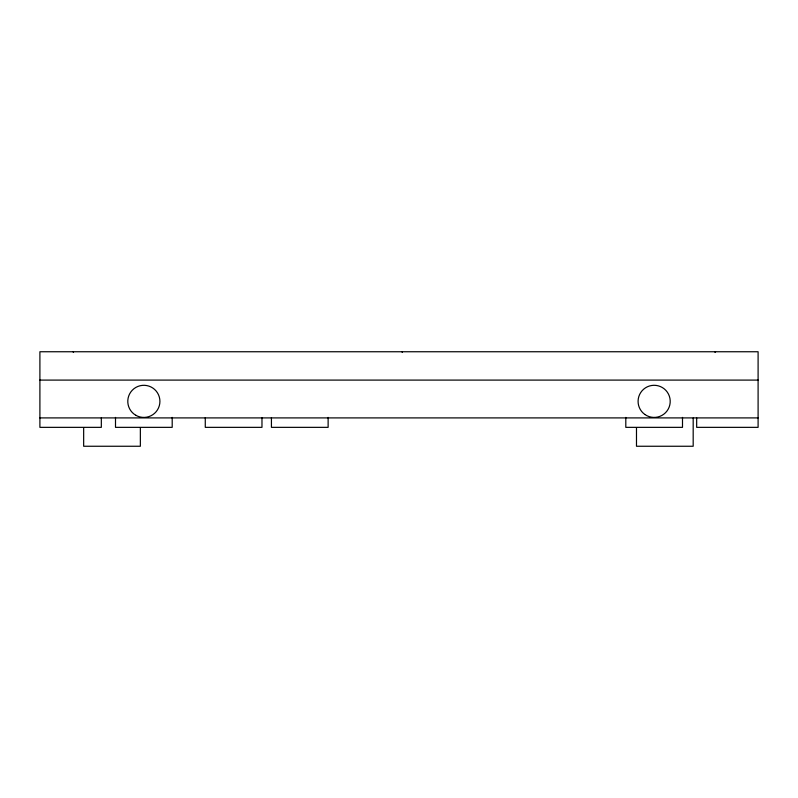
<?xml version="1.0" encoding="UTF-8"?>
<svg xmlns="http://www.w3.org/2000/svg" width="798" height="798" viewBox="0 0 798 798"><rect width="100%" height="100%" fill="white"/><g stroke="black" fill="none" stroke-linecap="round" stroke-linejoin="round"><path stroke-width="1.2" d="M714.988 352.337L715.577 351.748M39.9 380.097L758.1 380.097M39.9 417.903L758.1 417.903M401.833 351.748L402.421 352.337M72.977 351.748L73.536 352.307M696.674 417.903L696.674 427.349L758.1 427.349L758.1 351.748L39.9 351.748L39.9 427.349L101.326 427.349L101.326 417.903M693.183 418.072L693.183 446.252L636.485 446.252L636.485 427.878M682.499 417.404L682.499 427.349L625.802 427.349L625.802 417.404M328.128 417.404L328.128 427.349L271.43 427.349L271.43 417.733M261.973 417.733L261.973 427.349L205.276 427.349L205.276 417.733M172.198 417.404L172.198 427.349L115.501 427.349L115.501 417.404M140.358 427.878L140.358 446.252L83.66 446.252L83.66 427.878M135.82 415.279A16.07 16.07 0 0 0 159.919 401.364A16.07 16.07 0 0 0 135.82 387.449A16.07 16.07 0 0 0 135.82 415.279M644.904 414.501A16.07 16.07 0 0 0 670.15 402.8A16.07 16.07 0 0 0 647.397 386.781A16.07 16.07 0 0 0 644.904 414.501"/></g></svg>
